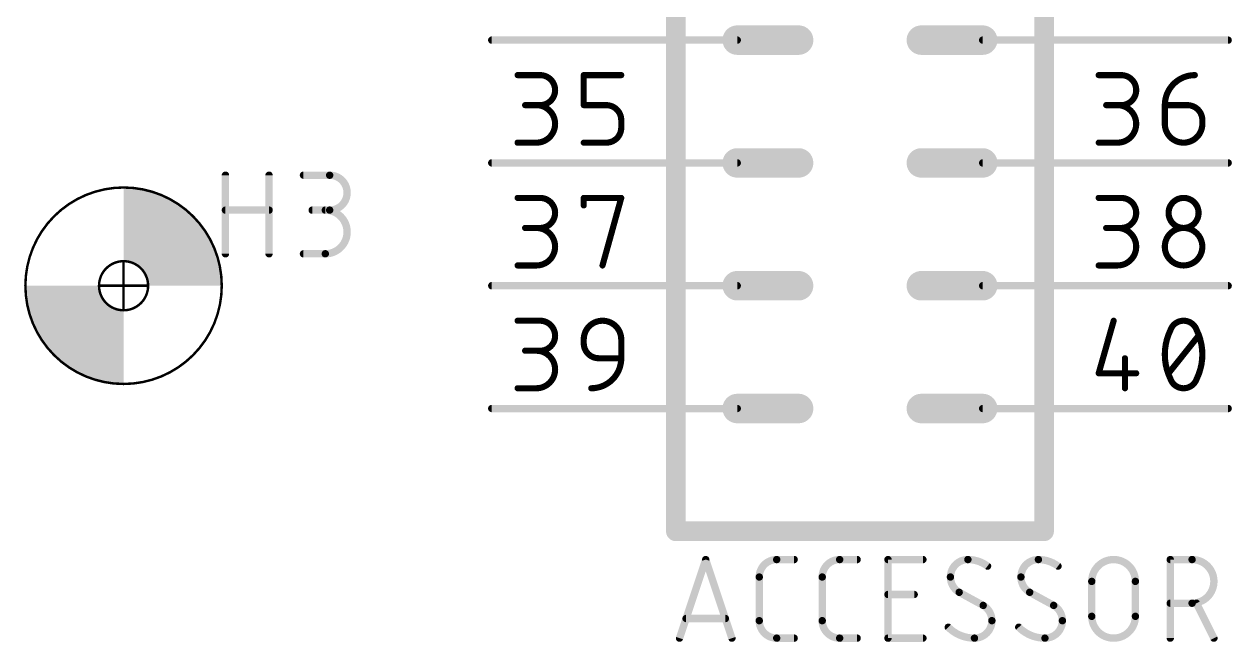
# Model space of a CAD drawing. Extents: x 13 to 226, y 41 to 152.
# Drawn here: x 13.18 to 38.18, y 40.89 to 53.67 of the extents above; entities that cross this region are included whole.
import ezdxf

# ---------------------------------------------------------------- set-up
doc = ezdxf.new("R2010")
doc.units = 0
for name, color, linetype in [('94', 12, 'CONTINUOUS'), ('95', 251, 'CONTINUOUS'), ('96', 251, 'CONTINUOUS')]:
    doc.layers.add(name, color=color, linetype=linetype)

msp = doc.modelspace()

# ---------------------------------------------------------------- linework, layer by layer
at = {"layer": '94'}
for points, const_width in [([(26.67, 104.14), (26.67, 43.18)], 0.4064), ([(34.29, 43.18), (34.29, 104.14)], 0.4064), ([(29.21, 53.34), (27.94, 53.34)], 0.6096), ([(31.75, 53.34), (33.02, 53.34)], 0.6096), ([(22.86, 53.34), (27.94, 53.34)], 0.1524), ([(38.1, 53.34), (33.02, 53.34)], 0.1524), ([(29.21, 50.8), (27.94, 50.8)], 0.6096), ([(31.75, 50.8), (33.02, 50.8)], 0.6096), ([(22.86, 50.8), (27.94, 50.8)], 0.1524), ([(38.1, 50.8), (33.02, 50.8)], 0.1524), ([(15.24, 48.768), (15.24, 47.752)], 0.0508), ([(29.21, 48.26), (27.94, 48.26)], 0.6096), ([(31.75, 48.26), (33.02, 48.26)], 0.6096), ([(14.732, 48.26), (15.748, 48.26)], 0.0508), ([(22.86, 48.26), (27.94, 48.26)], 0.1524), ([(38.1, 48.26), (33.02, 48.26)], 0.1524), ([(29.21, 45.72), (27.94, 45.72)], 0.6096), ([(31.75, 45.72), (33.02, 45.72)], 0.6096), ([(22.86, 45.72), (27.94, 45.72)], 0.1524), ([(38.1, 45.72), (33.02, 45.72)], 0.1524), ([(34.29, 43.18), (26.67, 43.18)], 0.4064)]:
    msp.add_lwpolyline(points, dxfattribs=dict(at, const_width=const_width))
for points, const_width in [([(27.94, 53.4924, 1), (27.94, 53.1876)], 0.3048), ([(29.21, 53.1876, 1), (29.21, 53.4924)], 0.3048), ([(31.75, 53.4924, 1), (31.75, 53.1876)], 0.3048), ([(33.02, 53.1876, 1), (33.02, 53.4924)], 0.3048), ([(22.86, 53.3781, 1), (22.86, 53.3019)], 0.0762), ([(27.94, 53.3019, 1), (27.94, 53.3781)], 0.0762), ([(33.02, 53.3781, 1), (33.02, 53.3019)], 0.0762), ([(38.1, 53.3019, 1), (38.1, 53.3781)], 0.0762), ([(27.94, 50.9524, 1), (27.94, 50.6476)], 0.3048), ([(29.21, 50.6476, 1), (29.21, 50.9524)], 0.3048), ([(31.75, 50.9524, 1), (31.75, 50.6476)], 0.3048), ([(33.02, 50.6476, 1), (33.02, 50.9524)], 0.3048), ([(22.86, 50.8381, 1), (22.86, 50.7619)], 0.0762), ([(27.94, 50.7619, 1), (27.94, 50.8381)], 0.0762), ([(33.02, 50.8381, 1), (33.02, 50.7619)], 0.0762), ([(38.1, 50.7619, 1), (38.1, 50.8381)], 0.0762), ([(15.24, 46.228, 1), (15.24, 50.292, 1), (15.24, 46.228)], 0.0508), ([(16.51, 48.26, 0.4142), (15.24, 49.53)], 1.524), ([(13.97, 48.26, 0.4142), (15.24, 46.99)], 1.524), ([(15.24, 47.752, 1), (15.24, 48.768, 1), (15.24, 47.752)], 0.0508), ([(15.2527, 48.768, 1), (15.2273, 48.768)], 0.0254), ([(27.94, 48.4124, 1), (27.94, 48.1076)], 0.3048), ([(29.21, 48.1076, 1), (29.21, 48.4124)], 0.3048), ([(31.75, 48.4124, 1), (31.75, 48.1076)], 0.3048), ([(33.02, 48.1076, 1), (33.02, 48.4124)], 0.3048), ([(14.732, 48.2727, 1), (14.732, 48.2473)], 0.0254), ([(15.748, 48.2473, 1), (15.748, 48.2727)], 0.0254), ([(22.86, 48.2981, 1), (22.86, 48.2219)], 0.0762), ([(27.94, 48.2219, 1), (27.94, 48.2981)], 0.0762), ([(33.02, 48.2981, 1), (33.02, 48.2219)], 0.0762), ([(38.1, 48.2219, 1), (38.1, 48.2981)], 0.0762), ([(15.2273, 47.752, 1), (15.2527, 47.752)], 0.0254), ([(27.94, 45.8724, 1), (27.94, 45.5676)], 0.3048), ([(29.21, 45.5676, 1), (29.21, 45.8724)], 0.3048), ([(31.75, 45.8724, 1), (31.75, 45.5676)], 0.3048), ([(33.02, 45.5676, 1), (33.02, 45.8724)], 0.3048), ([(22.86, 45.7581, 1), (22.86, 45.6819)], 0.0762), ([(27.94, 45.6819, 1), (27.94, 45.7581)], 0.0762), ([(33.02, 45.7581, 1), (33.02, 45.6819)], 0.0762), ([(38.1, 45.6819, 1), (38.1, 45.7581)], 0.0762), ([(26.67, 43.2816, 1), (26.67, 43.0784)], 0.2032), ([(26.5684, 43.18, 1), (26.7716, 43.18)], 0.2032), ([(34.1884, 43.18, 1), (34.3916, 43.18)], 0.2032), ([(34.29, 43.0784, 1), (34.29, 43.2816)], 0.2032)]:
    msp.add_lwpolyline(points, format="xyb", dxfattribs=dict(at, const_width=const_width))
at = {"layer": '95'}
for points, const_width in [([(23.3947, 52.6479, 1), (23.3947, 52.5844)], 0.0635), ([(23.8604, 52.6479, 1), (23.8604, 52.5844)], 0.0635), ([(23.8604, 51.9952, 1), (23.8604, 52.6161)], 0.127), ([(23.8604, 52.5844, 1), (23.8604, 52.6479)], 0.0635), ([(24.7636, 52.6479, 1), (24.7636, 52.5844)], 0.0635), ([(24.7953, 52.6161, 1), (24.7318, 52.6161)], 0.0635), ([(25.5397, 52.5844, 1), (25.5397, 52.6479)], 0.0635), ([(35.4203, 52.6479, 1), (35.4203, 52.5844)], 0.0635), ([(35.886, 52.6479, 1), (35.886, 52.5844)], 0.0635), ([(35.886, 51.9952, 1), (35.886, 52.6161)], 0.127), ([(35.886, 52.5844, 1), (35.886, 52.6479)], 0.0635), ([(37.41, 52.6161, 0.4142), (36.7892, 51.9952)], 0.127), ([(37.41, 52.5844, 1), (37.41, 52.6478)], 0.0635), ([(23.55, 52.027, 1), (23.55, 51.9635)], 0.0635), ([(23.7828, 52.027, 1), (23.7828, 51.9635)], 0.0635), ([(23.7828, 51.2191, 1), (23.7828, 51.9952)], 0.127), ([(23.8604, 52.027, 1), (23.8604, 51.9635)], 0.0635), ([(23.8604, 51.9635, 1), (23.8604, 52.027)], 0.0635), ([(24.7636, 52.027, 1), (24.7636, 51.9635)], 0.0635), ([(24.7318, 51.9952, 1), (24.7953, 51.9952)], 0.0635), ([(25.2293, 52.027, 1), (25.2293, 51.9635)], 0.0635), ([(25.5397, 51.6848, 0.4142), (25.2293, 51.9952)], 0.127), ([(25.2293, 51.9635, 1), (25.2293, 52.027)], 0.0635), ([(35.5755, 52.027, 1), (35.5755, 51.9635)], 0.0635), ([(35.8084, 52.027, 1), (35.8084, 51.9635)], 0.0635), ([(35.8084, 51.2191, 1), (35.8084, 51.9952)], 0.127), ([(35.886, 52.027, 1), (35.886, 51.9635)], 0.0635), ([(35.886, 51.9635, 1), (35.886, 52.027)], 0.0635), ([(36.8209, 51.9952, 1), (36.7574, 51.9952)], 0.0635), ([(36.7574, 51.9952, 1), (36.8209, 51.9952)], 0.0635), ([(36.7892, 52.027, 1), (36.7892, 51.9635)], 0.0635), ([(37.2548, 52.027, 1), (37.2548, 51.9635)], 0.0635), ([(37.5653, 51.6848, 0.4142), (37.2548, 51.9952)], 0.127), ([(37.2548, 51.9635, 1), (37.2548, 52.027)], 0.0635), ([(25.5714, 51.6848, 1), (25.508, 51.6848)], 0.0635), ([(37.597, 51.6848, 1), (37.5335, 51.6848)], 0.0635), ([(25.2293, 51.2191, 0.4142), (25.5397, 51.5295)], 0.127), ([(25.508, 51.6848, 1), (25.5714, 51.6848)], 0.0635), ([(25.5714, 51.5295, 1), (25.508, 51.5295)], 0.0635), ([(25.508, 51.5295, 1), (25.5714, 51.5295)], 0.0635), ([(36.7891, 51.6072, 1), (37.5653, 51.6072)], 0.127), ([(36.8209, 51.6072, 1), (36.7574, 51.6072)], 0.0635), ([(36.7574, 51.6072, 1), (36.8209, 51.6072)], 0.0635), ([(37.5335, 51.6848, 1), (37.597, 51.6848)], 0.0635), ([(37.597, 51.6072, 1), (37.5335, 51.6072)], 0.0635), ([(37.5335, 51.6072, 1), (37.597, 51.6072)], 0.0635), ([(23.3947, 51.2509, 1), (23.3947, 51.1874)], 0.0635), ([(23.7828, 51.2509, 1), (23.7828, 51.1874)], 0.0635), ([(23.7828, 51.1874, 1), (23.7828, 51.2509)], 0.0635), ([(24.7636, 51.2509, 1), (24.7636, 51.1874)], 0.0635), ([(25.2293, 51.2509, 1), (25.2293, 51.1874)], 0.0635), ([(25.2293, 51.1874, 1), (25.2293, 51.2509)], 0.0635), ([(35.4203, 51.2509, 1), (35.4203, 51.1874)], 0.0635), ([(35.8084, 51.2509, 1), (35.8084, 51.1874)], 0.0635), ([(35.8084, 51.1874, 1), (35.8084, 51.2509)], 0.0635), ([(17.3863, 50.546, 1), (17.3101, 50.546)], 0.0762), ([(18.2894, 50.546, 1), (18.2132, 50.546)], 0.0762), ([(18.9634, 50.5841, 1), (18.9634, 50.5079)], 0.0762), ([(19.5053, 49.8235, 1), (19.5053, 50.546)], 0.1524), ([(19.5053, 50.5841, 1), (19.5053, 50.5079)], 0.0762), ([(19.5053, 50.5079, 1), (19.5053, 50.5841)], 0.0762), ([(23.3947, 50.1079, 1), (23.3947, 50.0444)], 0.0635), ([(23.8604, 50.1079, 1), (23.8604, 50.0444)], 0.0635), ([(23.8604, 49.4552, 1), (23.8604, 50.0761)], 0.127), ([(23.8604, 50.0444, 1), (23.8604, 50.1079)], 0.0635), ([(24.7636, 50.1079, 1), (24.7636, 50.0444)], 0.0635), ([(24.7953, 50.0761, 1), (24.7318, 50.0761)], 0.0635), ([(25.5703, 50.0676, 1), (25.5091, 50.0846)], 0.0635), ([(25.5397, 50.0444, 1), (25.5397, 50.1079)], 0.0635), ([(35.4203, 50.1079, 1), (35.4203, 50.0444)], 0.0635), ([(35.886, 50.1079, 1), (35.886, 50.0444)], 0.0635), ([(35.886, 49.4552, 1), (35.886, 50.0761)], 0.127), ([(35.886, 50.0444, 1), (35.886, 50.1079)], 0.0635), ([(37.4877, 49.7657, 1), (36.8668, 49.7657)], 0.127), ([(17.3482, 49.8616, 1), (17.3482, 49.7854)], 0.0762), ([(18.2513, 49.7854, 1), (18.2513, 49.8616)], 0.0762), ([(19.1441, 49.8616, 1), (19.1441, 49.7854)], 0.0762), ([(19.415, 48.9204, 1), (19.415, 49.8235)], 0.1524), ([(19.415, 49.8616, 1), (19.415, 49.7854)], 0.0762), ([(19.5053, 49.8616, 1), (19.5053, 49.7854)], 0.0762), ([(19.5053, 49.7854, 1), (19.5053, 49.8616)], 0.0762), ([(24.7318, 49.9209, 1), (24.7953, 49.9209)], 0.0635), ([(36.8985, 49.7657, 1), (36.835, 49.7657)], 0.0635), ([(36.835, 49.7657, 1), (36.8985, 49.7657)], 0.0635), ([(36.8668, 49.7657, 1), (37.4877, 49.7657)], 0.127), ([(37.5194, 49.7657, 1), (37.4559, 49.7657)], 0.0635), ([(37.4559, 49.7657, 1), (37.5194, 49.7657)], 0.0635), ([(23.55, 49.487, 1), (23.55, 49.4235)], 0.0635), ([(23.7828, 49.487, 1), (23.7828, 49.4235)], 0.0635), ([(23.7828, 48.6791, 1), (23.7828, 49.4552)], 0.127), ([(23.8604, 49.487, 1), (23.8604, 49.4235)], 0.0635), ([(23.8604, 49.4235, 1), (23.8604, 49.487)], 0.0635), ([(35.5755, 49.487, 1), (35.5755, 49.4235)], 0.0635), ([(35.8084, 49.487, 1), (35.8084, 49.4235)], 0.0635), ([(35.8084, 48.6791, 1), (35.8084, 49.4552)], 0.127), ([(35.886, 49.487, 1), (35.886, 49.4235)], 0.0635), ([(35.886, 49.4235, 1), (35.886, 49.487)], 0.0635), ([(37.5653, 49.0672, 1), (36.7892, 49.0672)], 0.127), ([(18.9634, 48.9585, 1), (18.9634, 48.8823)], 0.0762), ([(19.415, 48.9585, 1), (19.415, 48.8823)], 0.0762), ([(19.415, 48.8823, 1), (19.415, 48.9585)], 0.0762), ([(36.7891, 49.0672, 1), (37.5653, 49.0672)], 0.127), ([(36.8209, 49.0672, 1), (36.7574, 49.0672)], 0.0635), ([(36.7574, 49.0672, 1), (36.8209, 49.0672)], 0.0635), ([(37.597, 49.0672, 1), (37.5335, 49.0672)], 0.0635), ([(37.5335, 49.0672, 1), (37.597, 49.0672)], 0.0635), ([(17.3101, 48.9204, 1), (17.3863, 48.9204)], 0.0762), ([(18.2132, 48.9204, 1), (18.2894, 48.9204)], 0.0762), ([(23.3947, 48.7109, 1), (23.3947, 48.6474)], 0.0635), ([(23.7828, 48.7109, 1), (23.7828, 48.6474)], 0.0635), ([(23.7828, 48.6474, 1), (23.7828, 48.7109)], 0.0635), ([(35.4203, 48.7109, 1), (35.4203, 48.6474)], 0.0635), ([(35.8084, 48.7109, 1), (35.8084, 48.6474)], 0.0635), ([(35.8084, 48.6474, 1), (35.8084, 48.7109)], 0.0635), ([(25.1211, 48.6876, 1), (25.1822, 48.6706)], 0.0635), ([(23.3947, 47.5679, 1), (23.3947, 47.5044)], 0.0635), ([(23.8604, 47.5679, 1), (23.8604, 47.5044)], 0.0635), ([(23.8604, 46.9152, 1), (23.8604, 47.5361)], 0.127), ([(23.8604, 47.5044, 1), (23.8604, 47.5679)], 0.0635), ([(25.5397, 47.148, 1), (24.7636, 47.148)], 0.127), ([(35.7613, 47.5274, 1), (35.7002, 47.5448)], 0.0635), ([(37.1772, 47.5361, 0.3205), (36.9056, 47.3421)], 0.127), ([(37.4488, 47.3421, 0.3205), (37.1772, 47.5361)], 0.127), ([(37.1772, 47.5678, 1), (37.1772, 47.5044)], 0.0635), ([(37.1772, 47.5044, 1), (37.1772, 47.5678)], 0.0635), ([(36.9056, 47.3421, 0.1139), (36.7892, 46.8376)], 0.127), ([(36.8755, 47.3524, 1), (36.9356, 47.3318)], 0.0635), ([(36.9341, 47.3282, 1), (36.877, 47.356)], 0.0635), ([(37.5653, 46.8376, 0.1139), (37.4488, 47.3421)], 0.127), ([(37.4774, 47.356, 1), (37.4203, 47.3282)], 0.0635), ([(37.4188, 47.3318, 1), (37.4789, 47.3524)], 0.0635), ([(37.5124, 47.2058, 1), (37.4629, 47.2455)], 0.0635), ([(24.7953, 47.148, 1), (24.7318, 47.148)], 0.0635), ([(24.7318, 47.148, 1), (24.7953, 47.148)], 0.0635), ([(24.7636, 47.0704, 0.4142), (25.074, 46.76)], 0.127), ([(24.7953, 47.0704, 1), (24.7318, 47.0704)], 0.0635), ([(24.7318, 47.0704, 1), (24.7953, 47.0704)], 0.0635), ([(25.5079, 47.148, 1), (25.5714, 47.148)], 0.0635), ([(25.5714, 47.148, 1), (25.508, 47.148)], 0.0635), ([(23.55, 46.947, 1), (23.55, 46.8835)], 0.0635), ([(23.7828, 46.947, 1), (23.7828, 46.8835)], 0.0635), ([(23.7828, 46.1391, 1), (23.7828, 46.9152)], 0.127), ([(23.8604, 46.947, 1), (23.8604, 46.8835)], 0.0635), ([(23.8604, 46.8835, 1), (23.8604, 46.947)], 0.0635), ([(24.9188, 46.1391, 0.4142), (25.5397, 46.76)], 0.127), ([(25.074, 46.7917, 1), (25.074, 46.7282)], 0.0635), ([(25.074, 46.7282, 1), (25.074, 46.7917)], 0.0635), ([(25.5714, 46.76, 1), (25.508, 46.76)], 0.0635), ([(25.508, 46.76, 1), (25.5714, 46.76)], 0.0635), ([(25.5397, 46.7282, 1), (25.5397, 46.7917)], 0.0635), ([(35.9953, 46.76, 1), (35.9318, 46.76)], 0.0635), ([(36.8209, 46.8376, 1), (36.7574, 46.8376)], 0.0635), ([(36.7574, 46.8376, 1), (36.8209, 46.8376)], 0.0635), ([(36.7892, 46.8376, 0.1139), (36.9056, 46.3331)], 0.127), ([(37.4488, 46.3331, 0.1139), (37.5653, 46.8376)], 0.127), ([(37.597, 46.8376, 1), (37.5335, 46.8376)], 0.0635), ([(37.5335, 46.8376, 1), (37.597, 46.8376)], 0.0635), ([(35.4203, 46.4813, 1), (35.4203, 46.4178)], 0.0635), ([(35.3898, 46.4583, 1), (35.4508, 46.4408)], 0.0635), ([(36.1964, 46.4178, 1), (36.1964, 46.4813)], 0.0635), ([(36.842, 46.4694, 1), (36.8916, 46.4297)], 0.0635), ([(36.9356, 46.3434, 1), (36.8755, 46.3228)], 0.0635), ([(36.9056, 46.3331, 0.3205), (37.1772, 46.1391)], 0.127), ([(36.877, 46.3192, 1), (36.9341, 46.347)], 0.0635), ([(37.1772, 46.1391, 0.3205), (37.4488, 46.3331)], 0.127), ([(37.4203, 46.347, 1), (37.4774, 46.3192)], 0.0635), ([(37.4789, 46.3228, 1), (37.4188, 46.3434)], 0.0635), ([(23.3947, 46.1709, 1), (23.3947, 46.1073)], 0.0635), ([(23.7828, 46.1709, 1), (23.7828, 46.1073)], 0.0635), ([(23.7828, 46.1073, 1), (23.7828, 46.1709)], 0.0635), ([(24.9188, 46.1709, 1), (24.9188, 46.1073)], 0.0635), ([(35.9318, 46.1391, 1), (35.9953, 46.1391)], 0.0635), ([(37.1772, 46.1708, 1), (37.1772, 46.1074)], 0.0635), ([(37.1772, 46.1074, 1), (37.1772, 46.1708)], 0.0635)]:
    msp.add_lwpolyline(points, format="xyb", dxfattribs=dict(at, const_width=const_width))
for points, const_width in [([(23.3947, 52.6161), (23.8604, 52.6161)], 0.127), ([(24.7636, 51.9952), (24.7636, 52.6161)], 0.127), ([(24.7636, 52.6161), (25.5397, 52.6161)], 0.127), ([(35.4203, 52.6161), (35.886, 52.6161)], 0.127), ([(23.8604, 51.9952), (23.55, 51.9952)], 0.127), ([(25.2293, 51.9952), (24.7636, 51.9952)], 0.127), ([(35.886, 51.9952), (35.5755, 51.9952)], 0.127), ([(36.7892, 51.9952), (37.2548, 51.9952)], 0.127), ([(36.7892, 51.6072), (36.7892, 51.9952)], 0.127), ([(25.5397, 51.5295), (25.5397, 51.6848)], 0.127), ([(37.5653, 51.6848), (37.5653, 51.6072)], 0.127), ([(23.3947, 51.2191), (23.7828, 51.2191)], 0.127), ([(24.7636, 51.2191), (25.2293, 51.2191)], 0.127), ([(35.4203, 51.2191), (35.8084, 51.2191)], 0.127), ([(17.3482, 48.9204), (17.3482, 50.546)], 0.1524), ([(18.2513, 50.546), (18.2513, 48.9204)], 0.1524), ([(18.9634, 50.546), (19.5053, 50.546)], 0.1524), ([(23.3947, 50.0761), (23.8604, 50.0761)], 0.127), ([(24.7636, 49.9209), (24.7636, 50.0761)], 0.127), ([(24.7636, 50.0761), (25.5397, 50.0761)], 0.127), ([(25.5397, 50.0761), (25.1516, 48.6791)], 0.127), ([(35.4203, 50.0761), (35.886, 50.0761)], 0.127), ([(17.3482, 49.8235), (18.2513, 49.8235)], 0.1524), ([(19.5053, 49.8235), (19.1441, 49.8235)], 0.1524), ([(23.8604, 49.4552), (23.55, 49.4552)], 0.127), ([(35.886, 49.4552), (35.5755, 49.4552)], 0.127), ([(18.9634, 48.9204), (19.415, 48.9204)], 0.1524), ([(23.3947, 48.6791), (23.7828, 48.6791)], 0.127), ([(35.4203, 48.6791), (35.8084, 48.6791)], 0.127), ([(23.3947, 47.5361), (23.8604, 47.5361)], 0.127), ([(35.7307, 47.5361), (35.4203, 46.4495)], 0.127), ([(36.8668, 46.4495), (37.4877, 47.2257)], 0.127), ([(24.7636, 47.0704), (24.7636, 47.148)], 0.127), ([(25.5397, 47.148), (25.5397, 46.76)], 0.127), ([(23.8604, 46.9152), (23.55, 46.9152)], 0.127), ([(25.5397, 46.76), (25.074, 46.76)], 0.127), ([(35.9636, 46.76), (35.9636, 46.1391)], 0.127), ([(35.4203, 46.4495), (36.1964, 46.4495)], 0.127), ([(23.3947, 46.1391), (23.7828, 46.1391)], 0.127)]:
    msp.add_lwpolyline(points, dxfattribs=dict(at, const_width=const_width))
at = {"layer": '96', "const_width": 0.1524}
for points in [[(26.7462, 40.9702), (27.2881, 42.5958)], [(27.2881, 42.5958), (27.8299, 40.9702)], [(28.7569, 42.5958), (29.1182, 42.5958)], [(30.0595, 42.5958), (30.4208, 42.5958)], [(31.0599, 40.9702), (31.0599, 42.5958)], [(31.0599, 42.5958), (31.7824, 42.5958)], [(36.9018, 40.9702), (36.9018, 42.5958)], [(36.9018, 42.5958), (37.3533, 42.5958)], [(28.3957, 41.3314), (28.3957, 42.2346)], [(29.6983, 41.3314), (29.6983, 42.2346)], [(33.0299, 41.6475), (32.5332, 41.9185)], [(34.4888, 41.6475), (33.9921, 41.9185)], [(35.2774, 41.4218), (35.2774, 42.1442)], [(36.1805, 42.1442), (36.1805, 41.4218)], [(31.0599, 41.8733), (31.6018, 41.8733)], [(37.3533, 41.6927), (36.9018, 41.6927)], [(37.8049, 40.9702), (37.4436, 41.6927)], [(27.6945, 41.3766), (26.8817, 41.3766)], [(29.1182, 40.9702), (28.7569, 40.9702)], [(30.4208, 40.9702), (30.0595, 40.9702)], [(31.7824, 40.9702), (31.0599, 40.9702)]]:
    msp.add_lwpolyline(points, dxfattribs=at)
at = {"layer": '96'}
for points, const_width in [([(27.3242, 42.6078, 1), (27.2519, 42.5838)], 0.0762), ([(27.3242, 42.5838, 1), (27.2519, 42.6078)], 0.0762), ([(28.7569, 42.5958, 0.4142), (28.3957, 42.2346)], 0.1524), ([(28.7569, 42.6339, 1), (28.7569, 42.5577)], 0.0762), ([(28.7569, 42.5577, 1), (28.7569, 42.6339)], 0.0762), ([(29.1182, 42.5577, 1), (29.1182, 42.6339)], 0.0762), ([(30.0595, 42.5958, 0.4142), (29.6983, 42.2346)], 0.1524), ([(30.0595, 42.6339, 1), (30.0595, 42.5577)], 0.0762), ([(30.0595, 42.5577, 1), (30.0595, 42.6339)], 0.0762), ([(30.4208, 42.5577, 1), (30.4208, 42.6339)], 0.0762), ([(31.098, 42.5958, 1), (31.0218, 42.5958)], 0.0762), ([(31.0599, 42.6339, 1), (31.0599, 42.5577)], 0.0762), ([(31.7824, 42.5577, 1), (31.7824, 42.6339)], 0.0762), ([(32.7138, 42.5958, 0.4142), (32.3526, 42.2346)], 0.1524), ([(33.1202, 42.4603, 0.1623), (32.7138, 42.5958)], 0.1524), ([(32.7138, 42.6339, 1), (32.7138, 42.5577)], 0.0762), ([(32.7138, 42.5577, 1), (32.7138, 42.6339)], 0.0762), ([(33.0974, 42.4299, 1), (33.1431, 42.4908)], 0.0762), ([(34.1728, 42.5958, 0.4142), (33.8115, 42.2346)], 0.1524), ([(34.5792, 42.4603, 0.1623), (34.1728, 42.5958)], 0.1524), ([(34.1728, 42.6339, 1), (34.1728, 42.5577)], 0.0762), ([(34.1728, 42.5577, 1), (34.1728, 42.6339)], 0.0762), ([(34.5563, 42.4299, 1), (34.602, 42.4908)], 0.0762), ([(36.1805, 42.1442, 1), (35.2774, 42.1442)], 0.1524), ([(36.9399, 42.5958, 1), (36.8637, 42.5958)], 0.0762), ([(36.9018, 42.6339, 1), (36.9018, 42.5577)], 0.0762), ([(37.3533, 41.6927, 1), (37.3533, 42.5958)], 0.1524), ([(37.3533, 42.6339, 1), (37.3533, 42.5577)], 0.0762), ([(37.3533, 42.5577, 1), (37.3533, 42.6339)], 0.0762), ([(28.4338, 42.2346, 1), (28.3576, 42.2346)], 0.0762), ([(28.3576, 42.2346, 1), (28.4338, 42.2346)], 0.0762), ([(29.7364, 42.2346, 1), (29.6602, 42.2346)], 0.0762), ([(29.6602, 42.2346, 1), (29.7364, 42.2346)], 0.0762), ([(32.3526, 42.2346, 0.2656), (32.5332, 41.9185)], 0.1524), ([(32.3907, 42.2346, 1), (32.3145, 42.2346)], 0.0762), ([(32.3145, 42.2346, 1), (32.3907, 42.2346)], 0.0762), ([(33.8115, 42.2346, 0.2656), (33.9921, 41.9185)], 0.1524), ([(33.8496, 42.2346, 1), (33.7734, 42.2346)], 0.0762), ([(33.7734, 42.2346, 1), (33.8496, 42.2346)], 0.0762), ([(32.5515, 41.9519, 1), (32.515, 41.885)], 0.0762), ([(32.5139, 41.8856, 1), (32.5526, 41.9513)], 0.0762), ([(34.0104, 41.9519, 1), (33.9739, 41.885)], 0.0762), ([(33.9728, 41.8856, 1), (34.0115, 41.9513)], 0.0762), ([(35.3155, 42.1442, 1), (35.2393, 42.1442)], 0.0762), ([(35.2393, 42.1442, 1), (35.3155, 42.1442)], 0.0762), ([(36.2186, 42.1442, 1), (36.1424, 42.1442)], 0.0762), ([(36.1424, 42.1442, 1), (36.2186, 42.1442)], 0.0762), ([(31.0599, 41.9114, 1), (31.0599, 41.8352)], 0.0762), ([(31.6018, 41.8352, 1), (31.6018, 41.9114)], 0.0762), ([(36.9018, 41.7308, 1), (36.9018, 41.6546)], 0.0762), ([(37.3533, 41.7308, 1), (37.3533, 41.6546)], 0.0762), ([(37.3533, 41.6546, 1), (37.3533, 41.7308)], 0.0762), ([(37.4777, 41.7097, 1), (37.4095, 41.6756)], 0.0762), ([(33.0493, 41.6804, 1), (33.0106, 41.6147)], 0.0762), ([(33.2105, 41.3314, 0.2656), (33.0299, 41.6475)], 0.1524), ([(33.0117, 41.6141, 1), (33.0482, 41.681)], 0.0762), ([(34.5082, 41.6804, 1), (34.4695, 41.6147)], 0.0762), ([(34.6695, 41.3314, 0.2656), (34.4888, 41.6475)], 0.1524), ([(34.4706, 41.6141, 1), (34.5071, 41.681)], 0.0762), ([(35.2774, 41.4218, 1), (36.1805, 41.4218)], 0.1524), ([(35.3155, 41.4218, 1), (35.2393, 41.4218)], 0.0762), ([(36.2186, 41.4218, 1), (36.1424, 41.4218)], 0.0762), ([(26.8817, 41.4147, 1), (26.8817, 41.3385)], 0.0762), ([(27.6945, 41.3385, 1), (27.6945, 41.4147)], 0.0762), ([(28.3957, 41.3314, 0.4142), (28.7569, 40.9702)], 0.1524), ([(28.4338, 41.3314, 1), (28.3576, 41.3314)], 0.0762), ([(28.3576, 41.3314, 1), (28.4338, 41.3314)], 0.0762), ([(29.6983, 41.3314, 0.4142), (30.0595, 40.9702)], 0.1524), ([(29.7364, 41.3314, 1), (29.6602, 41.3314)], 0.0762), ([(29.6602, 41.3314, 1), (29.7364, 41.3314)], 0.0762), ([(32.3074, 41.196, 0.2), (32.8493, 40.9702)], 0.1524), ([(32.3345, 41.2228, 1), (32.2804, 41.1691)], 0.0762), ([(32.8493, 40.9702, 0.4142), (33.2105, 41.3314)], 0.1524), ([(33.2486, 41.3314, 1), (33.1724, 41.3314)], 0.0762), ([(33.1724, 41.3314, 1), (33.2486, 41.3314)], 0.0762), ([(33.7934, 41.2228, 1), (33.7393, 41.1691)], 0.0762), ([(33.7664, 41.196, 0.2), (34.3082, 40.9702)], 0.1524), ([(34.3082, 40.9702, 0.4142), (34.6695, 41.3314)], 0.1524), ([(34.7076, 41.3314, 1), (34.6314, 41.3314)], 0.0762), ([(34.6314, 41.3314, 1), (34.7076, 41.3314)], 0.0762), ([(35.2393, 41.4218, 1), (35.3155, 41.4218)], 0.0762), ([(36.1424, 41.4218, 1), (36.2186, 41.4218)], 0.0762), ([(26.7101, 40.9822, 1), (26.7823, 40.9582)], 0.0762), ([(27.7938, 40.9582, 1), (27.8661, 40.9822)], 0.0762), ([(28.7569, 41.0083, 1), (28.7569, 40.9321)], 0.0762), ([(28.7569, 40.9321, 1), (28.7569, 41.0083)], 0.0762), ([(29.1182, 40.9321, 1), (29.1182, 41.0083)], 0.0762), ([(30.0595, 41.0083, 1), (30.0595, 40.9321)], 0.0762), ([(30.0595, 40.9321, 1), (30.0595, 41.0083)], 0.0762), ([(30.4208, 40.9321, 1), (30.4208, 41.0083)], 0.0762), ([(31.0599, 41.0083, 1), (31.0599, 40.9321)], 0.0762), ([(31.0218, 40.9702, 1), (31.098, 40.9702)], 0.0762), ([(31.7824, 40.9321, 1), (31.7824, 41.0083)], 0.0762), ([(32.8493, 41.0083, 1), (32.8493, 40.9321)], 0.0762), ([(32.8493, 40.9321, 1), (32.8493, 41.0083)], 0.0762), ([(34.3082, 41.0083, 1), (34.3082, 40.9321)], 0.0762), ([(34.3082, 40.9321, 1), (34.3082, 41.0083)], 0.0762), ([(36.8637, 40.9702, 1), (36.9399, 40.9702)], 0.0762), ([(37.7708, 40.9532, 1), (37.8389, 40.9872)], 0.0762)]:
    msp.add_lwpolyline(points, format="xyb", dxfattribs=dict(at, const_width=const_width))

doc.saveas('drawing.dxf')
